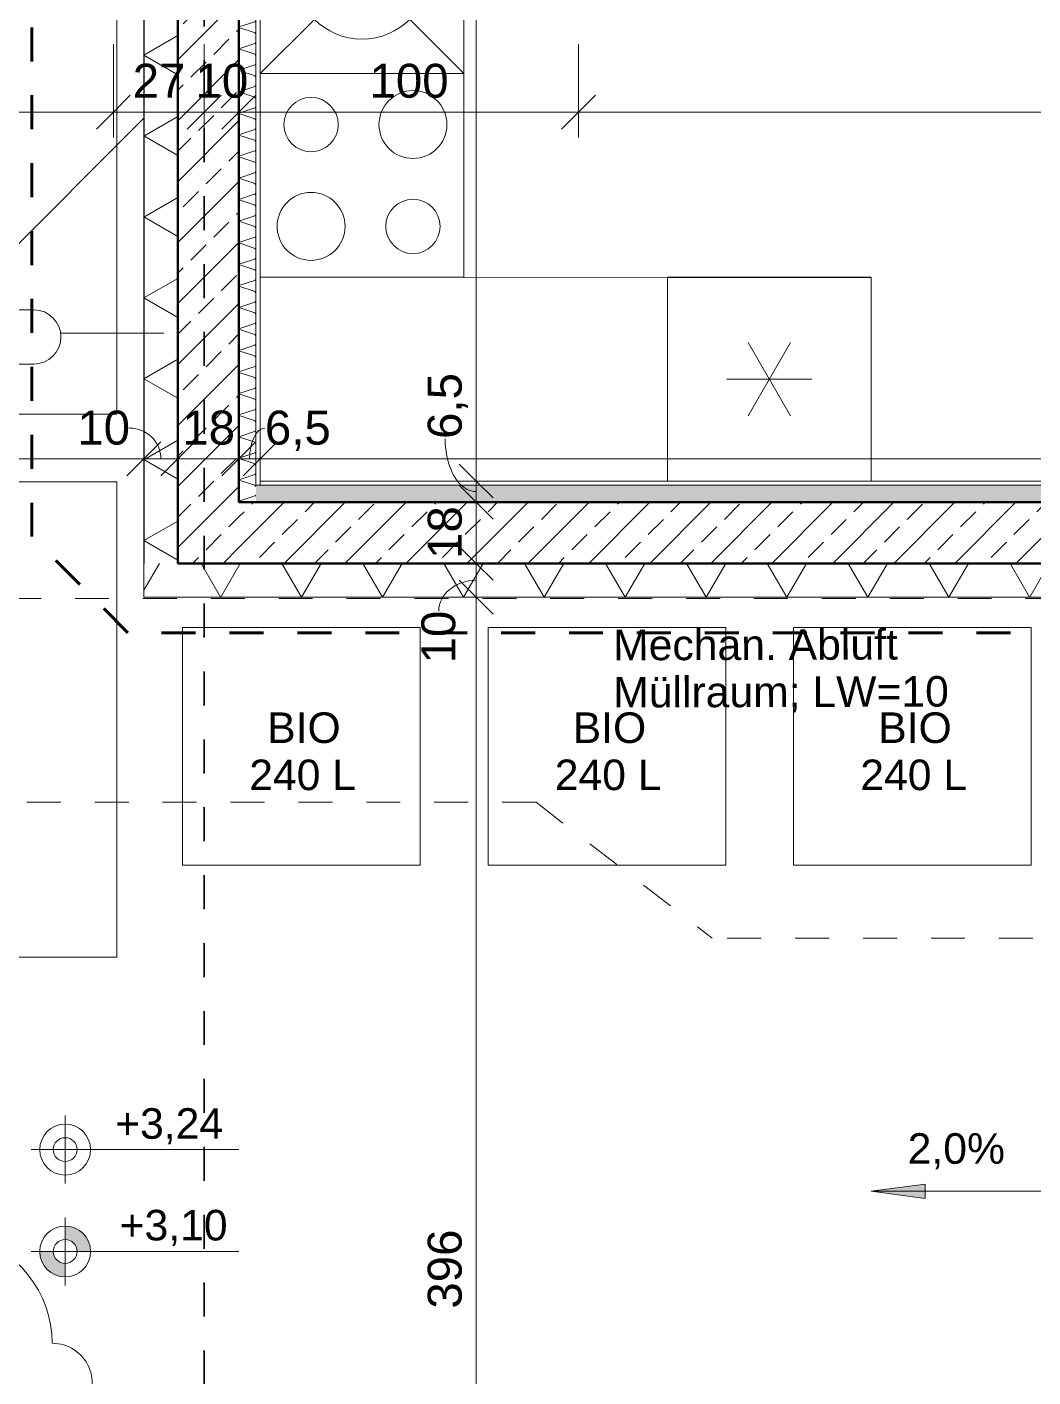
# Model space of a CAD drawing. Header units: metres. Extents: x -67.4 to -19.1, y 43.9 to 93.
# Drawn here: x -45.653 to -42.69, y 50.592 to 54.568 of the extents above; entities that cross this region are included whole.
import ezdxf

# ---------------------------------------------------------------- set-up
doc = ezdxf.new("R2010")
doc.units = ezdxf.units.M
for name, pattern in [('Strich Punkt', [0.015875, 0.00635, -0.004763, 0, -0.004763]), ('Strich Punkt Mittel', [0.015875, 0.00635, -0.004763, 0, -0.004763]), ('Verdeckt Oben', [0.00225, 0.0015, -0.00075])]:
    doc.linetypes.add(name, pattern=pattern)
for name, color, linetype, lineweight in [('A_2D', 7, 'Continuous', 13), ('A_Bemassung-50_', 4, 'Continuous', 9), ('A_Bemassung_', 4, 'Continuous', 9), ('A_Beschriftung_', 7, 'Continuous', 9), ('A_Dach', 7, 'Continuous', 13), ('A_Decken', 8, 'Continuous', 13), ('A_Kanal_RW', 150, 'Strich Punkt', 100), ('A_Moebel', 6, 'Continuous', 13), ('A_Raeume_', 7, 'Continuous', 5), ('A_Raster_', 1, 'Continuous', 9), ('A_Sanitaer', 3, 'Continuous', 13), ('A_Waende', 7, 'Continuous', 13), ('G-ANNO-DIMS_', 111, 'Continuous', 9), ('G-ANNO-REVC_', 71, 'Continuous', 9), ('P-SANR-FIXT-IDEN_', 2, 'Continuous', 9), ('Text', 130, 'Continuous', 9)]:
    doc.layers.add(name, color=color, linetype=linetype, lineweight=lineweight)
doc.styles.add('Arial_2', font='arial.ttf', dxfattribs={"height": 0.09})
doc.styles.add('Arial_5', font='arial.ttf', dxfattribs={"height": 0.1})
doc.dimstyles.new('WGA-Bemaßung', dxfattribs={"dimscale": 0.3048, "dimtxt": 0.102026, "dimasz": 0.328084, "dimexe": 0.246063, "dimexo": 0.0625, "dimgap": 0.04101, "dimtad": 1, "dimdec": 1, "dimlfac": 100, "dimrnd": 0.5, "dimdsep": 46, "dimtxsty": 'Arial_5', "dimblk1": 'OBLIQUE', "dimblk2": 'OBLIQUE', "dimsah": 1, "dimcen": 0.09, "dimdle": 0.246063, "dimazin": 2, "dimtfac": 1, "dimtdec": 4, "dimtix": 1, "dimtmove": 0, "dimatfit": 3, "dimfxl": 0.656168, "dimfxlon": 1, "dimtvp": 1, "dimtolj": 1, "dimtzin": 0, "dimarcsym": 2})
doc.dimstyles.new('WGA-Bemaßung_1', dxfattribs={"dimscale": 0.3048, "dimtxt": 0.102026, "dimasz": 0.328084, "dimexe": 0.246063, "dimexo": 0.0625, "dimgap": 0.04101, "dimtad": 1, "dimdec": 1, "dimlfac": 100, "dimrnd": 0.5, "dimdsep": 46, "dimtxsty": 'Arial_5', "dimblk1": 'OBLIQUE', "dimblk2": 'OBLIQUE', "dimsah": 1, "dimcen": 0.09, "dimdle": 0.246063, "dimazin": 2, "dimtfac": 1, "dimtdec": 4, "dimtix": 1, "dimtmove": 1, "dimatfit": 3, "dimfxl": 0.656168, "dimfxlon": 1, "dimtvp": 1, "dimtolj": 1, "dimtzin": 0, "dimarcsym": 2})
doc.dimstyles.new('WGA-Bemaßung_2', dxfattribs={"dimscale": 0.3048, "dimtxt": 0.102026, "dimasz": 0.328084, "dimexe": 0.246063, "dimexo": 0.0625, "dimgap": 0.04101, "dimtad": 1, "dimdec": 1, "dimlfac": 100, "dimrnd": 0.5, "dimdsep": 46, "dimtxsty": 'Arial_5', "dimblk1": 'OBLIQUE', "dimblk2": 'OBLIQUE', "dimsah": 1, "dimcen": 0.09, "dimdle": 0.246063, "dimazin": 2, "dimtfac": 1, "dimtdec": 4, "dimtix": 1, "dimtmove": 2, "dimatfit": 3, "dimfxl": 0.656168, "dimfxlon": 1, "dimtvp": 1, "dimtolj": 1, "dimtzin": 0, "dimarcsym": 2})
doc.dimstyles.new('WGA-Bemaßung_4', dxfattribs={"dimscale": 0.3048, "dimtxt": 0.102026, "dimasz": 0.328084, "dimexe": 0.246063, "dimexo": 0.0625, "dimgap": 0.04101, "dimtad": 1, "dimdec": 1, "dimlfac": 100, "dimrnd": 0.5, "dimdsep": 46, "dimtxsty": 'Arial_5', "dimblk1": 'OBLIQUE', "dimblk2": 'OBLIQUE', "dimsah": 1, "dimcen": 0.09, "dimdle": 0.246063, "dimazin": 2, "dimtfac": 1, "dimtdec": 4, "dimtix": 1, "dimtmove": 0, "dimatfit": 3, "dimfxl": 0.656168, "dimfxlon": 1, "dimtvp": 1, "dimtolj": 1, "dimtzin": 0, "dimarcsym": 2})
pattern_1 = [(45, (0, 0), (-0.08980256, 0.08980256), []), (45, (0.0898, 0), (-0.08980256, 0.08980256), [0.0635, -0.03175])]

# ---------------------------------------------------------------- blocks, each defined once
blk = doc.blocks.new('Sani_Kueche_Zeile - Tiefe_600-7783336-263_PP_00EG_BT2')
at = {"layer": 'A_Sanitaer'}
for p, q in [((-1.2005, 0.5746), (-0.6005, 0.5746)), ((-1.2005, -0.0254), (-1.2005, 0.5746)), ((-0.6005, 0.5746), (-0.1831, 0.5746)), ((-0.1831, 0.5746), (0.6169, 0.5746)), ((0.6169, 0.5746), (0.6169, -0.0254)), ((-0.6005, -0.0254), (-1.2005, -0.0254)), ((-0.1831, -0.0254), (-0.6005, -0.0254)), ((0.4472, -0.0254), (-0.1831, -0.0254)), ((0.6169, -0.0254), (0.5537, -0.0254))]:
    blk.add_line(p, q, dxfattribs=at)
blk = doc.blocks.new('Sani_Kueche_Zeile - Tiefe_600-7783297-263_PP_00EG_BT2')
at = {"layer": 'A_Sanitaer'}
for p, q in [((-1.2005, 0.5746), (-0.6005, 0.5746)), ((-1.2005, 0.5664), (-1.2005, 0.5746)), ((-0.6005, 0.5746), (-0.0005, 0.5746)), ((-0.0005, 0.5746), (0.5995, 0.5746)), ((0.5995, 0.5746), (0.5995, -0.0254)), ((-0.0005, -0.0254), (-0.2869, -0.0254)), ((0.5995, -0.0254), (-0.0005, -0.0254))]:
    blk.add_line(p, q, dxfattribs=at)
blk = doc.blocks.new('MSys_Kueche_Kuehlschrank - 600-5681642-263_PP_00EG_BT2')
at = {"layer": 'A_Moebel'}
for p, q in [((-1.2005, 0.5746), (-0.6005, 0.5746)), ((-1.2005, -0.0254), (-1.2005, 0.5746)), ((-1.2005, 0.5746), (-0.6005, 0.5746)), ((-1.2005, -0.0254), (-1.2005, 0.5746)), ((-0.6005, 0.5746), (-0.6005, -0.0254)), ((-0.6005, 0.5746), (-0.6005, -0.0254)), ((-0.838, 0.1663), (-0.963, 0.3829)), ((-0.963, 0.1663), (-0.838, 0.3829)), ((-1.0255, 0.2746), (-0.7755, 0.2746))]:
    blk.add_line(p, q, dxfattribs=at)
blk = doc.blocks.new('MSys_Kueche_Herd - 600-5682297-263_PP_00EG_BT2')
at = {"layer": 'A_Moebel'}
for p, q in [((-1.2005, -0.0254), (-1.2005, 0.5746)), ((-1.2005, -0.0254), (-1.2005, 0.5746)), ((-0.6005, 0.5746), (-0.6005, -0.0254)), ((-0.6005, 0.5746), (-0.6005, -0.0254)), ((-0.6005, -0.0254), (-1.2005, -0.0254)), ((-0.6005, -0.0254), (-1.2005, -0.0254))]:
    blk.add_line(p, q, dxfattribs=at)
for centre, radius in [((-1.0505, 0.4246), 0.1), ((-0.7505, 0.4246), 0.08), ((-1.0505, 0.1246), 0.08), ((-0.7505, 0.1246), 0.1)]:
    blk.add_circle(centre, radius, dxfattribs=at)
blk = doc.blocks.new('Sani_Müllbehälter - 0240-6753138-263_PP_00EG_BT2')
at = {"layer": 'A_Sanitaer'}
for p, q in [((0.7, 0.7), (0, 0.7)), ((0, 0.7), (0, 0)), ((0, 0), (0, 0.7)), ((0, 0.7), (0.7, 0.7)), ((0.7, 0), (0.7, 0.7)), ((0.7, 0.7), (0.7, 0)), ((0, 0), (0.7, 0)), ((0.7, 0), (0, 0))]:
    blk.add_line(p, q, dxfattribs=at)
blk = doc.blocks.new('Sani_Müllbehälter - 1100-6752690-263_PP_00EG_BT2')
at = {"layer": 'A_Sanitaer'}
for p, q in [((1.4, 0), (0, 0)), ((0, 0), (0, -1.4)), ((0, -1.4), (0, 0)), ((0, 0), (1.4, 0)), ((1.4, -1.4), (1.4, 0)), ((1.4, 0), (1.4, -1.4)), ((0, -1.4), (1.4, -1.4)), ((1.4, -1.4), (0, -1.4))]:
    blk.add_line(p, q, dxfattribs=at)
blk = doc.blocks.new('Sani_Müllbehälter - 1100-V26-263_PP_00EG_BT2')
at = {"layer": 'A_Sanitaer'}
for p, q in [((1.4, 0), (0, 0)), ((0, 0), (0, -1.4)), ((0, -1.4), (0, 0)), ((0, 0), (1.4, 0)), ((1.4, -1.4), (1.4, 0)), ((1.4, 0), (1.4, -1.4)), ((0, -1.4), (1.4, -1.4)), ((1.4, -1.4), (0, -1.4))]:
    blk.add_line(p, q, dxfattribs=at)
blk = doc.blocks.new('Sani_Müllbehälter - 0240-V27-263_PP_00EG_BT2')
at = {"layer": 'A_Sanitaer'}
for p, q in [((0.7, 0.7), (0, 0.7)), ((0, 0.7), (0, 0)), ((0, 0), (0, 0.7)), ((0, 0.7), (0.7, 0.7)), ((0.7, 0), (0.7, 0.7)), ((0.7, 0.7), (0.7, 0)), ((0, 0), (0.7, 0)), ((0.7, 0), (0, 0))]:
    blk.add_line(p, q, dxfattribs=at)
blk = doc.blocks.new('Sani_Müllbehälter - 0240-V28-263_PP_00EG_BT2')
at = {"layer": 'A_Sanitaer'}
for p, q in [((0.7, 0.7), (0, 0.7)), ((0, 0.7), (0, 0)), ((0, 0), (0, 0.7)), ((0, 0.7), (0.7, 0.7)), ((0.7, 0), (0.7, 0.7)), ((0.7, 0.7), (0.7, 0)), ((0, 0), (0.7, 0)), ((0.7, 0), (0, 0))]:
    blk.add_line(p, q, dxfattribs=at)
blk = doc.blocks.new('MSys_Kueche_Geschirrspueler - 600-5681845-263_PP_00EG_BT2')
at = {"layer": 'A_Moebel'}
for p, q in [((-1.0409, -0.1342), (-1.2005, 0.0254)), ((-0.6005, 0.0254), (-1.2005, 0.0254)), ((-1.2005, 0.0254), (-1.2005, -0.5746)), ((-0.6005, 0.0254), (-0.7601, -0.1342)), ((-0.6005, -0.5746), (-0.6005, 0.0254)), ((-1.0409, -0.415), (-1.2005, -0.5746)), ((-0.6005, -0.5746), (-0.7601, -0.415))]:
    blk.add_line(p, q, dxfattribs=at)
blk.add_circle((-0.9005, -0.2746), 0.1985, dxfattribs=at)
blk = doc.blocks.new('DIMBLOCK166-263_PP_00EG_BT2')
at = {"layer": 'A_Bemassung-50_', "lineweight": 35, "transparency": 16777216}
for p, q in [((-44.3304, 52.8887), (-44.3804, 52.9387)), ((-44.3304, 52.8887), (-44.2804, 52.8387)), ((-44.3305, 48.9289), (-44.3805, 48.9789)), ((-44.3305, 48.9289), (-44.2805, 48.8789))]:
    blk.add_line(p, q, dxfattribs=at)
at = {"layer": 'A_Bemassung-50_', "transparency": 16777216}
for p, q in [((-44.3304, 52.8887), (-44.5304, 52.8887)), ((-44.3305, 48.8539), (-44.3304, 52.8887)), ((-44.3304, 52.8887), (-44.2554, 52.8887)), ((-44.3305, 48.9289), (-44.4055, 48.9289)), ((-44.3305, 48.9289), (-44.1305, 48.9289))]:
    blk.add_line(p, q, dxfattribs=at)
at = {"layer": 'A_Bemassung-50_', "color": 0, "transparency": 16777216, "insert": (-44.4728, 50.7934), "char_height": 0.1, "width": 0.276883, "attachment_point": 1, "rotation": 90, "line_spacing_factor": 0.941778, "style": 'Arial_5'}
blk.add_mtext('396', dxfattribs=at)
blk = doc.blocks.new('_Oblique')
at = {"color": 0, "linetype": 'ByBlock', "lineweight": -2}
blk.add_line((-0.5, -0.5), (0.5, 0.5), dxfattribs=at)
blk = doc.blocks.new('DIMBLOCK167-263_PP_00EG_BT2')
at = {"layer": 'A_Bemassung-50_', "lineweight": 35, "transparency": 16777216}
for p, q in [((-44.3304, 52.9887), (-44.3804, 53.0387)), ((-44.3304, 52.9887), (-44.2804, 52.9387)), ((-44.3304, 52.8887), (-44.3804, 52.9387)), ((-44.3304, 52.8887), (-44.2804, 52.8387))]:
    blk.add_line(p, q, dxfattribs=at)
at = {"layer": 'A_Bemassung-50_', "transparency": 16777216}
for p, q in [((-44.3304, 52.9887), (-44.5304, 52.9887)), ((-44.3304, 52.8887), (-44.3304, 52.9887)), ((-44.3304, 52.9887), (-44.2554, 52.9887)), ((-44.3304, 52.8887), (-44.5304, 52.8887)), ((-44.3304, 52.8887), (-44.2554, 52.8887))]:
    blk.add_line(p, q, dxfattribs=at)
blk.add_ellipse((-44.3304, 52.8479), major_axis=(-0.1098, 0), ratio=0.827155, start_param=4.712389, end_param=6.283185, dxfattribs=at)
at = {"layer": 'A_Bemassung-50_', "color": 0, "transparency": 16777216, "insert": (-44.4915, 52.694), "char_height": 0.1, "width": 0.184588, "attachment_point": 1, "rotation": 90, "line_spacing_factor": 0.941778, "style": 'Arial_5'}
blk.add_mtext('10', dxfattribs=at)
blk = doc.blocks.new('DIMBLOCK168-263_PP_00EG_BT2')
at = {"layer": 'A_Bemassung-50_', "lineweight": 35, "transparency": 16777216}
for p, q in [((-44.3304, 53.1687), (-44.3804, 53.2187)), ((-44.3304, 53.1687), (-44.2804, 53.1187)), ((-44.3304, 52.9887), (-44.3804, 53.0387)), ((-44.3304, 52.9887), (-44.2804, 52.9387))]:
    blk.add_line(p, q, dxfattribs=at)
at = {"layer": 'A_Bemassung-50_', "transparency": 16777216}
for p, q in [((-44.3304, 53.1687), (-44.5304, 53.1687)), ((-44.3304, 52.9887), (-44.3304, 53.1687)), ((-44.3304, 53.1687), (-44.2554, 53.1687)), ((-44.3304, 52.9887), (-44.5304, 52.9887)), ((-44.3304, 52.9887), (-44.2554, 52.9887))]:
    blk.add_line(p, q, dxfattribs=at)
at = {"layer": 'A_Bemassung-50_', "color": 0, "transparency": 16777216, "insert": (-44.4727, 53.0017), "char_height": 0.1, "width": 0.184588, "attachment_point": 1, "rotation": 90, "line_spacing_factor": 0.941778, "style": 'Arial_5'}
blk.add_mtext('18', dxfattribs=at)
blk = doc.blocks.new('DIMBLOCK169-263_PP_00EG_BT2')
at = {"layer": 'A_Bemassung-50_', "lineweight": 35, "transparency": 16777216}
for p, q in [((-44.3304, 53.2312), (-44.3804, 53.2812)), ((-44.3304, 53.1687), (-44.3804, 53.2187)), ((-44.3304, 53.2312), (-44.2804, 53.1812)), ((-44.3304, 53.1687), (-44.2804, 53.1187))]:
    blk.add_line(p, q, dxfattribs=at)
at = {"layer": 'A_Bemassung-50_', "transparency": 16777216}
for p, q in [((-44.3304, 53.2312), (-44.5304, 53.2312)), ((-44.3304, 53.1687), (-44.3304, 53.2312)), ((-44.3304, 53.2312), (-44.2554, 53.2312)), ((-44.3304, 53.1687), (-44.5304, 53.1687)), ((-44.3304, 53.1687), (-44.2554, 53.1687))]:
    blk.add_line(p, q, dxfattribs=at)
blk.add_ellipse((-44.3304, 53.3551), major_axis=(0, 0.1552), ratio=0.58638, start_param=1.570796, end_param=3.141593, dxfattribs=at)
at = {"layer": 'A_Bemassung-50_', "color": 0, "transparency": 16777216, "insert": (-44.4727, 53.3551), "char_height": 0.1, "width": 0.231677, "attachment_point": 1, "rotation": 90, "line_spacing_factor": 0.941778, "style": 'Arial_5'}
blk.add_mtext('6,5', dxfattribs=at)
blk = doc.blocks.new('DIMBLOCK170-263_PP_00EG_BT2')
at = {"layer": 'A_Bemassung-50_', "lineweight": 35, "transparency": 16777216}
for p, q in [((-44.3303, 55.6487), (-44.3803, 55.6987)), ((-44.3303, 55.6487), (-44.2803, 55.5987)), ((-44.3304, 53.2312), (-44.3804, 53.2812)), ((-44.3304, 53.2312), (-44.2804, 53.1812))]:
    blk.add_line(p, q, dxfattribs=at)
at = {"layer": 'A_Bemassung-50_', "transparency": 16777216}
for p, q in [((-44.3303, 55.6487), (-44.5303, 55.6487)), ((-44.3304, 53.2312), (-44.3303, 55.6487)), ((-44.3303, 55.6487), (-44.2553, 55.6487)), ((-44.3304, 53.2312), (-44.5304, 53.2312)), ((-44.3304, 53.2312), (-44.2554, 53.2312))]:
    blk.add_line(p, q, dxfattribs=at)
at = {"layer": 'A_Bemassung-50_', "color": 0, "transparency": 16777216, "insert": (-44.4915, 54.6088), "char_height": 0.1, "width": 0.276883, "attachment_point": 1, "rotation": 90, "line_spacing_factor": 0.941778, "style": 'Arial_5'}
blk.add_mtext('242', dxfattribs=at)
blk = doc.blocks.new('DIMBLOCK256-263_PP_00EG_BT2')
at = {"layer": 'A_Bemassung-50_', "transparency": 16777216}
for p, q in [((-53.9888, 53.2964), (-53.9888, 53.4964)), ((-45.3088, 53.2961), (-45.3088, 53.4961)), ((-54.0638, 53.2964), (-45.3088, 53.2961)), ((-53.9888, 53.2964), (-53.9888, 53.2214)), ((-45.3088, 53.2961), (-45.3088, 53.2211))]:
    blk.add_line(p, q, dxfattribs=at)
at = {"layer": 'A_Bemassung-50_', "lineweight": 35, "transparency": 16777216}
for p, q in [((-53.9888, 53.2964), (-53.9388, 53.3464)), ((-45.3088, 53.2961), (-45.2588, 53.3461)), ((-53.9888, 53.2964), (-54.0388, 53.2464)), ((-45.3088, 53.2961), (-45.3588, 53.2461))]:
    blk.add_line(p, q, dxfattribs=at)
at = {"layer": 'A_Bemassung-50_', "color": 0, "transparency": 16777216, "insert": (-49.7642, 53.4386), "char_height": 0.1, "width": 0.276883, "attachment_point": 1, "rotation": 359.9983, "line_spacing_factor": 0.941778, "style": 'Arial_5'}
blk.add_mtext('868', dxfattribs=at)
blk = doc.blocks.new('DIMBLOCK257-263_PP_00EG_BT2')
at = {"layer": 'A_Bemassung-50_', "transparency": 16777216}
for p, q in [((-45.3088, 53.2961), (-45.3088, 53.4961)), ((-45.2088, 53.2961), (-45.2088, 53.4961)), ((-45.3088, 53.2961), (-45.2088, 53.2961)), ((-45.3088, 53.2961), (-45.3088, 53.2211)), ((-45.2088, 53.2961), (-45.2088, 53.2211))]:
    blk.add_line(p, q, dxfattribs=at)
at = {"layer": 'A_Bemassung-50_', "lineweight": 35, "transparency": 16777216}
for p, q in [((-45.3088, 53.2961), (-45.2588, 53.3461)), ((-45.2088, 53.2961), (-45.1588, 53.3461)), ((-45.3088, 53.2961), (-45.3588, 53.2461)), ((-45.2088, 53.2961), (-45.2588, 53.2461))]:
    blk.add_line(p, q, dxfattribs=at)
at = {"layer": 'A_Bemassung-50_', "transparency": 16777216}
blk.add_ellipse((-45.3512, 53.2961), major_axis=(-0.0924, 0), ratio=0.984951, start_param=3.141593, end_param=4.712389, dxfattribs=at)
at = {"layer": 'A_Bemassung-50_', "color": 0, "transparency": 16777216, "insert": (-45.505, 53.4385), "char_height": 0.1, "width": 0.184588, "attachment_point": 1, "rotation": 359.9983, "line_spacing_factor": 0.941778, "style": 'Arial_5'}
blk.add_mtext('10', dxfattribs=at)
blk = doc.blocks.new('DIMBLOCK258-263_PP_00EG_BT2')
at = {"layer": 'A_Bemassung-50_', "transparency": 16777216}
for p, q in [((-45.2088, 53.2961), (-45.2088, 53.4961)), ((-45.0288, 53.2961), (-45.0288, 53.4961)), ((-45.2088, 53.2961), (-45.0288, 53.2961)), ((-45.2088, 53.2961), (-45.2088, 53.2211)), ((-45.0288, 53.2961), (-45.0288, 53.2211))]:
    blk.add_line(p, q, dxfattribs=at)
at = {"layer": 'A_Bemassung-50_', "lineweight": 35, "transparency": 16777216}
for p, q in [((-45.2088, 53.2961), (-45.1588, 53.3461)), ((-45.0288, 53.2961), (-44.9788, 53.3461)), ((-45.2088, 53.2961), (-45.2588, 53.2461)), ((-45.0288, 53.2961), (-45.0788, 53.2461))]:
    blk.add_line(p, q, dxfattribs=at)
at = {"layer": 'A_Bemassung-50_', "color": 0, "transparency": 16777216, "insert": (-45.1957, 53.4385), "char_height": 0.1, "width": 0.184588, "attachment_point": 1, "rotation": 359.9983, "line_spacing_factor": 0.941778, "style": 'Arial_5'}
blk.add_mtext('18', dxfattribs=at)
blk = doc.blocks.new('DIMBLOCK259-263_PP_00EG_BT2')
at = {"layer": 'A_Bemassung-50_', "transparency": 16777216}
for p, q in [((-45.0288, 53.2961), (-45.0288, 53.4961)), ((-44.9663, 53.2961), (-44.9663, 53.4961)), ((-45.0288, 53.2961), (-44.9663, 53.2961)), ((-45.0288, 53.2961), (-45.0288, 53.2211)), ((-44.9663, 53.2961), (-44.9663, 53.2211))]:
    blk.add_line(p, q, dxfattribs=at)
at = {"layer": 'A_Bemassung-50_', "lineweight": 35, "transparency": 16777216}
for p, q in [((-45.0288, 53.2961), (-44.9788, 53.3461)), ((-44.9663, 53.2961), (-44.9163, 53.3461)), ((-45.0288, 53.2961), (-45.0788, 53.2461)), ((-44.9663, 53.2961), (-45.0163, 53.2461))]:
    blk.add_line(p, q, dxfattribs=at)
at = {"layer": 'A_Bemassung-50_', "transparency": 16777216}
blk.add_ellipse((-44.9524, 53.2961), major_axis=(0, 0.091), ratio=0.496426, start_param=0, end_param=1.570796, dxfattribs=at)
at = {"layer": 'A_Bemassung-50_', "color": 0, "transparency": 16777216, "insert": (-44.9524, 53.4384), "char_height": 0.1, "width": 0.231677, "attachment_point": 1, "rotation": 359.9983, "line_spacing_factor": 0.941778, "style": 'Arial_5'}
blk.add_mtext('6,5', dxfattribs=at)
blk = doc.blocks.new('DIMBLOCK260-263_PP_00EG_BT2')
at = {"layer": 'A_Bemassung-50_', "transparency": 16777216}
for p, q in [((-44.9663, 53.2961), (-44.9663, 53.4961)), ((-37.7088, 53.2959), (-37.7088, 53.4959)), ((-44.9663, 53.2961), (-37.6338, 53.2959)), ((-44.9663, 53.2961), (-44.9663, 53.2211)), ((-37.7088, 53.2959), (-37.7088, 53.2209))]:
    blk.add_line(p, q, dxfattribs=at)
at = {"layer": 'A_Bemassung-50_', "lineweight": 35, "transparency": 16777216}
for p, q in [((-44.9663, 53.2961), (-44.9163, 53.3461)), ((-37.7088, 53.2959), (-37.6588, 53.3459)), ((-44.9663, 53.2961), (-45.0163, 53.2461)), ((-37.7088, 53.2959), (-37.7588, 53.2459))]:
    blk.add_line(p, q, dxfattribs=at)
at = {"layer": 'A_Bemassung-50_', "color": 0, "transparency": 16777216, "insert": (-41.4529, 53.4383), "char_height": 0.1, "width": 0.276883, "attachment_point": 1, "rotation": 359.9983, "line_spacing_factor": 0.941778, "style": 'Arial_5'}
blk.add_mtext('726', dxfattribs=at)
blk = doc.blocks.new('BS_Wand_Lollipop - links_unten-2026911-263_PP_00EG_BT2')
at = {"layer": 'A_Beschriftung_'}
for p, q in [((-0.00467, 0.001367), (-0.01347, 0.001367)), ((-0.003087, 0), (0.003, 0)), ((-0.00467, -0.001833), (-0.01347, -0.001833))]:
    blk.add_line(p, q, dxfattribs=at)
for centre, start, end in [((-0.01347, -0.000233), 90, 270), ((-0.00467, -0.000233), 270, 90)]:
    blk.add_arc(centre, 0.0016, start, end, dxfattribs=at)
blk = doc.blocks.new('DIMBLOCK493-263_PP_00EG_BT2')
at = {"layer": 'A_Bemassung-50_', "transparency": 16777216}
for p, q in [((-46.3988, 54.3178), (-46.3988, 54.5178)), ((-45.3988, 54.3178), (-45.3988, 54.5178)), ((-46.3988, 54.3178), (-45.3988, 54.3178)), ((-46.3988, 54.3178), (-46.3988, 54.2428)), ((-45.3988, 54.3178), (-45.3988, 54.2428))]:
    blk.add_line(p, q, dxfattribs=at)
at = {"layer": 'A_Bemassung-50_', "lineweight": 35, "transparency": 16777216}
for p, q in [((-46.3988, 54.3178), (-46.3488, 54.3678)), ((-45.3988, 54.3178), (-45.3488, 54.3678)), ((-46.3988, 54.3178), (-46.4488, 54.2678)), ((-45.3988, 54.3178), (-45.4488, 54.2678))]:
    blk.add_line(p, q, dxfattribs=at)
at = {"layer": 'A_Bemassung-50_', "color": 0, "transparency": 16777216, "insert": (-46.0142, 54.4601), "char_height": 0.1, "width": 0.276883, "attachment_point": 1, "rotation": 359.9983, "line_spacing_factor": 0.941778, "style": 'Arial_5'}
blk.add_mtext('100', dxfattribs=at)
blk = doc.blocks.new('DIMBLOCK494-263_PP_00EG_BT2')
at = {"layer": 'A_Bemassung-50_', "transparency": 16777216}
for p, q in [((-45.3988, 54.3178), (-45.3988, 54.5178)), ((-45.1311, 54.3178), (-45.131, 54.5178)), ((-45.3988, 54.3178), (-45.1311, 54.3178)), ((-45.3988, 54.3178), (-45.3988, 54.2428)), ((-45.1311, 54.3178), (-45.1311, 54.2428))]:
    blk.add_line(p, q, dxfattribs=at)
at = {"layer": 'A_Bemassung-50_', "lineweight": 35, "transparency": 16777216}
for p, q in [((-45.3988, 54.3178), (-45.3488, 54.3678)), ((-45.1311, 54.3178), (-45.0811, 54.3678)), ((-45.3988, 54.3178), (-45.4488, 54.2678)), ((-45.1311, 54.3178), (-45.1811, 54.2678))]:
    blk.add_line(p, q, dxfattribs=at)
at = {"layer": 'A_Bemassung-50_', "color": 0, "transparency": 16777216, "insert": (-45.3418, 54.4601), "char_height": 0.1, "width": 0.184588, "attachment_point": 1, "rotation": 359.9983, "line_spacing_factor": 0.941778, "style": 'Arial_5'}
blk.add_mtext('27', dxfattribs=at)
blk = doc.blocks.new('DIMBLOCK495-263_PP_00EG_BT2')
at = {"layer": 'A_Bemassung-50_', "transparency": 16777216}
for p, q in [((-45.1311, 54.3178), (-45.131, 54.5178)), ((-45.0288, 54.3178), (-45.0288, 54.5178)), ((-45.1311, 54.3178), (-45.0288, 54.3178)), ((-45.1311, 54.3178), (-45.1311, 54.2428)), ((-45.0288, 54.3178), (-45.0288, 54.2428))]:
    blk.add_line(p, q, dxfattribs=at)
at = {"layer": 'A_Bemassung-50_', "lineweight": 35, "transparency": 16777216}
for p, q in [((-45.1311, 54.3178), (-45.0811, 54.3678)), ((-45.0288, 54.3178), (-44.9788, 54.3678)), ((-45.1311, 54.3178), (-45.1811, 54.2678)), ((-45.0288, 54.3178), (-45.0788, 54.2678))]:
    blk.add_line(p, q, dxfattribs=at)
at = {"layer": 'A_Bemassung-50_', "color": 0, "transparency": 16777216, "insert": (-45.1568, 54.4601), "char_height": 0.1, "width": 0.184588, "attachment_point": 1, "rotation": 359.9983, "line_spacing_factor": 0.941778, "style": 'Arial_5'}
blk.add_mtext('10', dxfattribs=at)
blk = doc.blocks.new('DIMBLOCK496-263_PP_00EG_BT2')
at = {"layer": 'A_Bemassung-50_', "transparency": 16777216}
for p, q in [((-45.0288, 54.3178), (-45.0288, 54.5178)), ((-44.0288, 54.3178), (-44.0288, 54.5178)), ((-45.0288, 54.3178), (-44.0288, 54.3178)), ((-45.0288, 54.3178), (-45.0288, 54.2428)), ((-44.0288, 54.3178), (-44.0288, 54.2428))]:
    blk.add_line(p, q, dxfattribs=at)
at = {"layer": 'A_Bemassung-50_', "lineweight": 35, "transparency": 16777216}
for p, q in [((-45.0288, 54.3178), (-44.9788, 54.3678)), ((-44.0288, 54.3178), (-43.9788, 54.3678)), ((-45.0288, 54.3178), (-45.0788, 54.2678)), ((-44.0288, 54.3178), (-44.0788, 54.2678))]:
    blk.add_line(p, q, dxfattribs=at)
at = {"layer": 'A_Bemassung-50_', "color": 0, "transparency": 16777216, "insert": (-44.6442, 54.4601), "char_height": 0.1, "width": 0.276883, "attachment_point": 1, "rotation": 359.9983, "line_spacing_factor": 0.941778, "style": 'Arial_5'}
blk.add_mtext('100', dxfattribs=at)
blk = doc.blocks.new('DIMBLOCK497-263_PP_00EG_BT2')
at = {"layer": 'A_Bemassung-50_', "transparency": 16777216}
for p, q in [((-44.0288, 54.3178), (-44.0288, 54.5178)), ((-37.7088, 54.3176), (-37.7088, 54.5176)), ((-44.0288, 54.3178), (-37.6338, 54.3176)), ((-44.0288, 54.3178), (-44.0288, 54.2428)), ((-37.7088, 54.3176), (-37.7088, 54.2426))]:
    blk.add_line(p, q, dxfattribs=at)
at = {"layer": 'A_Bemassung-50_', "lineweight": 35, "transparency": 16777216}
for p, q in [((-44.0288, 54.3178), (-43.9788, 54.3678)), ((-37.7088, 54.3176), (-37.6588, 54.3676)), ((-44.0288, 54.3178), (-44.0788, 54.2678)), ((-37.7088, 54.3176), (-37.7588, 54.2676))]:
    blk.add_line(p, q, dxfattribs=at)
at = {"layer": 'A_Bemassung-50_', "color": 0, "transparency": 16777216, "insert": (-40.9842, 54.46), "char_height": 0.1, "width": 0.276883, "attachment_point": 1, "rotation": 359.9983, "line_spacing_factor": 0.941778, "style": 'Arial_5'}
blk.add_mtext('632', dxfattribs=at)
blk = doc.blocks.new('BS_Kote_Grundriss_FDUK_manuell_AT - 018-7701323-263_PP_00EG_BT2')
at = {"layer": 'A_Beschriftung_'}
h = blk.add_hatch(color=256, dxfattribs=at)
edge = h.paths.add_edge_path()
edge.add_line((0, 0.0007), (0, 0.0015))
edge.add_arc((0, 0), 0.0015, 0, 90, ccw=False)
edge.add_line((0.0015, 0), (0.0007, 0))
edge.add_arc((0, 0), 0.0007, 0, 90)
h = blk.add_hatch(color=256, dxfattribs=at)
edge = h.paths.add_edge_path()
edge.add_line((0, -0.0007), (0, -0.0015))
edge.add_arc((0, 0), 0.0015, 180, 270, ccw=False)
edge.add_line((-0.0015, 0), (-0.0007, 0))
edge.add_arc((0, 0), 0.0007, 180, 270)
for p, q in [((0, 0), (0, 0.002)), ((-0.002, 0), (0.010242, 0)), ((0, 0), (0, -0.002))]:
    blk.add_line(p, q, dxfattribs=at)
for radius in [0.0015, 0.0007]:
    blk.add_circle((0, 0), radius, dxfattribs=at)
for start, end in [(0, 90), (180, 270)]:
    blk.add_arc((0, 0), 0.0007, start, end, dxfattribs=at)
blk = doc.blocks.new('BS_Kote_Grundriss_RDUK_manuell_AT - 018-7700965-263_PP_00EG_BT2')
at = {"layer": 'A_Beschriftung_'}
for p, q in [((0, 0), (0, 0.002)), ((-0.002, 0), (0.010242, 0)), ((0, 0), (0, -0.002))]:
    blk.add_line(p, q, dxfattribs=at)
for radius in [0.0015, 0.0007]:
    blk.add_circle((0, 0), radius, dxfattribs=at)
blk = doc.blocks.new('Family - ___-11915913-263_PP_00EG_BT2')
at = {"layer": 'G-ANNO-REVC_'}
for centre, radius, start, end in [((-24.9258, 65.3199), 0.1836, 25.5497, 157.36), ((-24.5445, 65.1609), 0.3213, 337.36, 132.1512), ((-25.1748, 65.1998), 0.2067, 67.36, 222.1512), ((-24.0785, 64.9665), 0.1836, 25.5497, 157.36), ((-23.6972, 64.8075), 0.3213, 337.36, 132.1512), ((-25.2771, 64.9545), 0.1181, 115.5497, 247.36), ((-25.026, 64.7218), 0.3213, 157.36, 312.1512), ((-23.2312, 64.6131), 0.1836, 25.5497, 157.36), ((-22.85, 64.4541), 0.3213, 337.36, 132.1512), ((-24.6448, 64.5628), 0.1836, 205.5497, 337.36), ((-24.1788, 64.3684), 0.3213, 157.36, 312.1512), ((-22.5989, 64.2214), 0.1181, 295.5497, 67.36), ((-23.7975, 64.2094), 0.1836, 205.5497, 337.36), ((-23.3315, 64.015), 0.3213, 157.36, 312.1512), ((-22.7012, 63.9761), 0.2067, 247.36, 42.1512), ((-22.9502, 63.856), 0.1836, 205.5497, 337.36)]:
    blk.add_arc(centre, radius, start, end, dxfattribs=at)

msp = doc.modelspace()

# ---------------------------------------------------------------- hatches: boundary and pattern name
at = {"layer": 'A_Waende', "lineweight": 5}
h = msp.add_hatch(dxfattribs=at)
h.set_pattern_fill('FP_3', color=250, style=0, pattern_type=2)
h.set_pattern_definition(pattern_1)
h.paths.add_polyline_path([(-45.0288, 52.9887), (-45.0288, 55.6487), (-45.2088, 55.6487), (-45.2088, 52.9887)])
h = msp.add_hatch(dxfattribs=at)
h.set_pattern_fill('FP_54', color=250, angle=247.64, style=0, pattern_type=2)
h.set_pattern_definition([(134.998, (-44.96669, 54.40831), (-0.2539954, 0.127012), [0.02245, -0.15715]), (134.998, (-45.07783, 54.45619), (-0.2539954, 0.1270123), [0.02245, -0.15715]), (134.998, (-44.96644, 54.472), (-0.2539954, 0.1270123), [0.02245, -0.15715]), (134.998, (-45.07758, 54.51988), (-0.2539954, 0.1270123), [0.02245, -0.15715]), (161.563, (-44.981764, 54.42424), (-0.5079932, 0.1270184), [0.0502, -0.35141]), (161.563, (-45.03007, 54.440865), (-0.5079932, 0.1270184), [0.0502, -0.35141]), (161.563, (-44.98244, 54.488313), (-0.5079932, 0.1270184), [0.0502, -0.35141]), (161.563, (-45.0302, 54.503635), (-0.5079932, 0.1270184), [0.0502, -0.35141]), (224.998, (-45.07777, 54.4248), (0.254004, 0.1269946), [0.02245, -0.15715]), (224.998, (-44.96644, 54.472), (0.254004, 0.1269946), [0.02245, -0.15715]), (224.998, (-45.07752, 54.4885), (0.254004, 0.1269946), [0.02245, -0.15715]), (224.998, (-44.96619, 54.53569), (0.254004, 0.1269946), [0.02245, -0.15715]), (198.433, (-45.03007, 54.440865), (0.5080021, 0.126983), [0.0502, -0.35141]), (198.433, (-44.982374, 54.456928), (0.5080021, 0.126983), [0.0502, -0.35141]), (198.433, (-45.0302, 54.503635), (0.5080021, 0.126983), [0.0502, -0.35141]), (198.433, (-44.982505, 54.519697), (0.5080021, 0.126983), [0.0502, -0.35141])])
h.paths.add_polyline_path([(-44.9788, 53.1687), (-44.9788, 55.6487), (-45.0288, 55.6486), (-45.0288, 53.1687), (-44.9788, 53.1687)])
h = msp.add_hatch(dxfattribs=at)
h.set_pattern_fill('FP_93', color=250, angle=-157.36, style=0, pattern_type=2)
h.set_pattern_definition([(269.998, (-45.30852, 54.00877), (0.20637, -7e-06), []), (329.998, (-45.30852, 54.00877), (0.103196, 0.178727), []), (29.998, (-45.30852, 54.00877), (-0.10318, 0.178725), [])])
h.paths.add_polyline_path([(-45.2088, 52.9887), (-45.2088, 55.0286), (-45.3088, 55.0286), (-45.3088, 52.9887), (-45.2621, 52.9887)])
h = msp.add_hatch(dxfattribs=at)
h.set_pattern_fill('FP_55', color=250, angle=-112.36, style=0, pattern_type=2)
h.set_pattern_definition([(224.998, (-41.33762, 53.231215), (-0.1270123, -0.2539954), [0.02245, -0.15715]), (224.998, (-41.385505, 53.12007), (-0.1270123, -0.2539954), [0.02245, -0.15715]), (224.998, (-41.40132, 53.231465), (-0.1270123, -0.2539954), [0.02245, -0.15715]), (224.998, (-41.44827, 53.11994), (-0.1270123, -0.2539954), [0.02245, -0.15715]), (251.563, (-41.353936, 53.21522), (-0.1270184, -0.50799322), [0.0502, -0.35141]), (251.563, (-41.369258, 53.167456), (-0.1270184, -0.50799322), [0.0502, -0.35141]), (251.563, (-41.416705, 53.215087), (-0.1270184, -0.50799322), [0.0502, -0.35141]), (251.563, (-41.432952, 53.167705), (-0.1270184, -0.50799322), [0.0502, -0.35141]), (314.998, (-41.353195, 53.11976), (-0.1269946, 0.2540043), [0.02245, -0.15715]), (314.998, (-41.40132, 53.231465), (-0.1269946, 0.2540043), [0.02245, -0.15715]), (314.998, (-41.41689, 53.12001), (-0.1269946, 0.2540043), [0.02245, -0.15715]), (314.998, (-41.46409, 53.23133), (-0.1269946, 0.2540043), [0.02245, -0.15715]), (288.433, (-41.369258, 53.167456), (-0.12698295, 0.5080021), [0.0502, -0.35141]), (288.433, (-41.38532, 53.215153), (-0.12698295, 0.5080021), [0.0502, -0.35141]), (288.433, (-41.432952, 53.167705), (-0.12698295, 0.5080021), [0.0502, -0.35141]), (288.433, (-41.449015, 53.215402), (-0.12698295, 0.5080021), [0.0502, -0.35141])])
h.paths.add_polyline_path([(-37.7088, 53.1685), (-37.7088, 53.2185), (-44.9788, 53.2187), (-44.9788, 53.1687), (-37.7088, 53.1685)])
h = msp.add_hatch(dxfattribs=at)
h.set_pattern_fill('FP_3', color=250, style=0, pattern_type=2)
h.set_pattern_definition(pattern_1)
h.paths.add_polyline_path([(-37.7088, 52.9885), (-37.7088, 52.9887), (-37.7088, 53.1685), (-45.0288, 53.1687), (-45.0288, 52.9887), (-38.1325, 52.9885)])
h = msp.add_hatch(dxfattribs=at)
h.set_pattern_fill('FP_92', color=250, angle=-157.36, style=0, pattern_type=2)
h.set_pattern_definition([(359.998, (-41.50836, 52.88826), (7e-06, 0.20637), []), (59.998, (-41.50836, 52.88826), (-0.178718, 0.103191), []), (119.998, (-41.50836, 52.88826), (-0.178725, -0.103179), [])])
h.paths.add_polyline_path([(-37.7088, 52.8885), (-37.7088, 52.9885), (-45.3088, 52.9887), (-45.3088, 52.8887), (-38.1325, 52.8885)])
at = {"layer": 'G-ANNO-DIMS_'}
msp.add_hatch(color=256, dxfattribs=at).paths.add_polyline_path([(-43.1662, 51.1392), (-43.0075, 51.1183), (-43.0075, 51.1601)])

# ---------------------------------------------------------------- linework, layer by layer
at = {"layer": 'A_2D', "linetype": 'Verdeckt Oben', "lineweight": 5}
for p, q in [((-40.6117, 52.8848), (-47.2263, 52.885)), ((-44.1536, 52.2849), (-47.2163, 52.285)), ((-44.1536, 52.2849), (-43.6349, 51.8848)), ((-42.2903, 51.8848), (-43.6349, 51.8848))]:
    msp.add_line(p, q, dxfattribs=at)
at = {"layer": 'A_Dach'}
msp.add_line((-48.0252, 51.5834), (-45.3088, 54.2996), dxfattribs=at)
at = {"layer": 'A_Decken'}
msp.add_line((-44.9663, 53.2312), (-42.7372, 53.2311), dxfattribs=at)
at = {"layer": 'A_Kanal_RW'}
for p, q in [((-45.6394, 53.0673), (-45.6394, 55.4987)), ((-45.3565, 52.7845), (-45.6394, 53.0673)), ((-39.7565, 52.7845), (-45.3565, 52.7845))]:
    msp.add_line(p, q, dxfattribs=at)
at = {"layer": 'A_Raeume_', "flags": 128}
for points in [[(-43.9337, 57.2686), (-43.9337, 56.2252), (-43.9337, 56.2236), (-43.9337, 56.1761), (-43.9338, 55.6486), (-44.9663, 55.6487), (-44.9663, 53.2312), (-37.7088, 53.231), (-37.7087, 57.2684), (-42.3212, 57.2686)], [(-53.989, 48.0388), (-41.6841, 48.9288), (-37.7089, 50.6337), (-37.7088, 52.8885), (-45.3088, 52.8887), (-45.3088, 54.9286), (-46.6413, 54.9286), (-46.6413, 55.0286), (-48.518, 55.0287), (-50.7558, 55.0287), (-52.3038, 55.0288), (-52.3038, 54.5238), (-53.9888, 54.5238)]]:
    msp.add_lwpolyline(points, close=True, dxfattribs=at)
at = {"layer": 'A_Raster_', "linetype": 'Strich Punkt Mittel', "lineweight": 35}
msp.add_line((-45.1301, 85.8701), (-45.1313, 46.5268), dxfattribs=at)
at = {"layer": 'A_Waende', "color": 50, "lineweight": 50}
for p, q in [((-45.2088, 55.6487), (-45.2088, 52.9887)), ((-45.0288, 53.1687), (-45.0288, 55.6487)), ((-37.7088, 53.1685), (-45.0288, 53.1687)), ((-45.2088, 52.9887), (-37.7088, 52.9885))]:
    msp.add_line(p, q, dxfattribs=at)
at = {"layer": 'A_Waende'}
for p, q in [((-44.9788, 53.2187), (-44.9788, 55.6487)), ((-44.9663, 53.2312), (-44.9663, 55.6487)), ((-37.7088, 53.2185), (-44.9788, 53.2187)), ((-40.1059, 53.231), (-42.7372, 53.2311))]:
    msp.add_line(p, q, dxfattribs=at)
at = {"layer": 'A_Waende', "color": 250, "lineweight": 5}
for p, q in [((-45.3088, 54.9286), (-45.3088, 52.8887)), ((-45.3088, 52.8887), (-37.7088, 52.8885))]:
    msp.add_line(p, q, dxfattribs=at)
at = {"layer": 'G-ANNO-DIMS_'}
for p, q in [((-43.0075, 51.1601), (-43.1662, 51.1392)), ((-43.1662, 51.1392), (-43.0075, 51.1183)), ((-42.6662, 51.1391), (-43.1662, 51.1392)), ((-43.0075, 51.1183), (-43.0075, 51.1601))]:
    msp.add_line(p, q, dxfattribs=at)

# ---------------------------------------------------------------- block references
at = {"layer": 'A_Beschriftung_'}
for name, p, xscale, yscale, zscale in [('BS_Wand_Lollipop - links_unten-2026911-263_PP_00EG_BT2', (-45.3997, 53.6671), 49.99999999999998, 49.99999999999998, 49.99999999999998), ('BS_Kote_Grundriss_RDUK_manuell_AT - 018-7700965-263_PP_00EG_BT2', (-45.5408, 51.2619), 50.00000000000001, 50.00000000000001, 50.00000000000001), ('BS_Kote_Grundriss_FDUK_manuell_AT - 018-7701323-263_PP_00EG_BT2', (-45.5408, 50.9619), 50.00000000000001, 50.00000000000001, 50.00000000000001)]:
    msp.add_blockref(name, p, dxfattribs=dict(at, xscale=xscale, yscale=yscale, zscale=zscale))
at = {"layer": 'A_Moebel'}
for name, p, rotation in [('MSys_Kueche_Geschirrspueler - 600-5681845-263_PP_00EG_BT2', (-44.3917, 53.8307), 269.9982758784549), ('MSys_Kueche_Herd - 600-5682297-263_PP_00EG_BT2', (-44.3917, 55.0316), 89.99827587845512), ('MSys_Kueche_Kuehlschrank - 600-5681642-263_PP_00EG_BT2', (-42.5659, 53.2565), 359.9982758785824)]:
    msp.add_blockref(name, p, dxfattribs=dict(at, rotation=rotation))
at = {"layer": 'A_Sanitaer'}
for name, p, rotation in [('Sani_Kueche_Zeile - Tiefe_600-7783336-263_PP_00EG_BT2', (-44.3917, 55.0316), 89.99827587845475), ('Sani_Müllbehälter - 1100-6752690-263_PP_00EG_BT2', (-46.7888, 54.8286), 359.9982758785824), ('Sani_Kueche_Zeile - Tiefe_600-7783297-263_PP_00EG_BT2', (-43.7659, 53.2565), 359.998275878371), ('Sani_Müllbehälter - 1100-V26-263_PP_00EG_BT2', (-46.7888, 53.2286), 359.9982758785824), ('Sani_Müllbehälter - 0240-V28-263_PP_00EG_BT2', (-44.495, 52.7994), 179.9982758785824), ('Sani_Müllbehälter - 0240-V27-263_PP_00EG_BT2', (-43.595, 52.7994), 179.9982758785824), ('Sani_Müllbehälter - 0240-6753138-263_PP_00EG_BT2', (-42.695, 52.7994), 179.9982758785824)]:
    msp.add_blockref(name, p, dxfattribs=dict(at, rotation=rotation))
at = {"layer": 'G-ANNO-REVC_', "rotation": 22.64000000000043}
msp.add_blockref('Family - ___-11915913-263_PP_00EG_BT2', (0, 0), dxfattribs=at)

# ---------------------------------------------------------------- texts
at = {"layer": 'A_Beschriftung_', "char_height": 0.09, "width": 0.380802, "attachment_point": 1, "style": 'Arial_2'}
for s, insert in [('+3,24', (-45.3936, 51.3838)), ('+3,10', (-45.3804, 51.0844))]:
    msp.add_mtext(s, dxfattribs=dict(at, insert=insert))
at = {"layer": 'G-ANNO-DIMS_', "insert": (-43.059, 51.3102), "char_height": 0.09, "width": 0.342666, "attachment_point": 1, "rotation": 359.9983, "line_spacing_factor": 0.941778, "style": 'Arial_2'}
msp.add_mtext('2,0%', dxfattribs=at)
at = {"layer": 'P-SANR-FIXT-IDEN_', "char_height": 0.09, "attachment_point": 1, "style": 'Arial_2'}
for s, insert, width in [('BIO', (-44.9457, 52.5496), 0.252532), ('BIO', (-44.0457, 52.5496), 0.252532), ('BIO', (-43.1457, 52.5496), 0.252532), ('240 L', (-44.9986, 52.4107), 0.376793), ('240 L', (-44.0986, 52.4107), 0.376793), ('240 L', (-43.1986, 52.4107), 0.376793)]:
    msp.add_mtext(s, dxfattribs=dict(at, insert=insert, width=width))
at = {"layer": 'Text', "color": 7, "char_height": 0.09, "attachment_point": 1, "rotation": 0.1533, "style": 'Arial_2'}
for s, insert, width in [('Mechan. Abluft ', (-43.9268, 52.793), 1.02616), ('Müllraum; LW=10', (-43.9265, 52.6541), 1.174472)]:
    msp.add_mtext(s, dxfattribs=dict(at, insert=insert, width=width))

# ---------------------------------------------------------------- dimensions: what is measured, and where the dimension line sits
at = {"layer": 'A_Bemassung_'}
for base, p1, p2, angle, dimstyle, override, picture, middle in [((-44.3303236502, 55.6486596), (-44.5303963965, 53.2311656194), (-44.5303236501, 55.6486656183), 89.9982758785, 'WGA-Bemaßung_2', {"dimpost": '<>', "dimfxl": 2.4175}, 'DIMBLOCK170-263_PP_00EG_BT2', (-44.4247986463, 54.7471968436)), ((-44.3303963966, 53.2311596011), (-44.5303982772, 53.1686656194), (-44.5303963965, 53.2311656194), 89.9982758784, 'WGA-Bemaßung_1', {"dimpost": '<>', "dimfxl": 0.0625}, 'DIMBLOCK169-263_PP_00EG_BT2', (-44.4060460636, 53.4709064445)), ((-44.3304, 52.9887), (-44.5304, 52.8887), (-44.5304, 52.9887), 89.9983, 'WGA-Bemaßung_1', {"dimpost": '<>', "dimfxl": 0.1}, 'DIMBLOCK167-263_PP_00EG_BT2', (-44.4249, 52.7863))]:
    dim = msp.add_linear_dim(base=base, p1=p1, p2=p2, angle=angle, dimstyle=dimstyle, override=override, dxfattribs=at)
    dim.commit()
    dim.dimension.update_dxf_attribs({"geometry": picture, "text_midpoint": middle, "dimtype": 160, "text_rotation": 90})
for base, p1, p2, angle, dimstyle, override, picture, middle in [((-45.3988, 54.3178), (-46.3988, 54.5178), (-45.3988, 54.5178), 359.9983, 'WGA-Bemaßung_4', {"dimpost": '<>', "dimfxl": 1}, 'DIMBLOCK493-263_PP_00EG_BT2', (-45.8988, 54.3814)), ((-45.1311, 54.3178), (-45.3988, 54.5178), (-45.131, 54.5178), 359.9983, 'WGA-Bemaßung_4', {"dimpost": '<>', "dimfxl": 0.267749}, 'DIMBLOCK494-263_PP_00EG_BT2', (-45.2649, 54.3805)), ((-45.0288, 54.3178), (-45.131, 54.5178), (-45.0288, 54.5178), 359.9983, 'WGA-Bemaßung_4', {"dimpost": '<>', "dimfxl": 0.102251}, 'DIMBLOCK495-263_PP_00EG_BT2', (-45.0799, 54.3814)), ((-44.0288, 54.3178), (-45.0288, 54.5178), (-44.0288, 54.5178), 359.9983, 'WGA-Bemaßung_4', {"dimpost": '<>', "dimfxl": 1}, 'DIMBLOCK496-263_PP_00EG_BT2', (-44.5288, 54.3813)), ((-37.7088, 54.3176), (-44.0288, 54.5178), (-37.7088, 54.5176), 359.9983, 'WGA-Bemaßung_4', {"dimpost": '<>', "dimfxl": 6.32}, 'DIMBLOCK497-263_PP_00EG_BT2', (-40.8688, 54.3813)), ((-45.3088, 53.2961), (-53.9888, 53.4964), (-45.3088, 53.4961), 359.9983, 'WGA-Bemaßung', {"dimpost": '<>', "dimfxl": 8.68}, 'DIMBLOCK256-263_PP_00EG_BT2', (-49.6488, 53.3598)), ((-45.0288, 53.2961), (-45.2088, 53.4961), (-45.0288, 53.4961), 359.9983, 'WGA-Bemaßung', {"dimpost": '<>', "dimfxl": 0.18}, 'DIMBLOCK258-263_PP_00EG_BT2', (-45.1188, 53.3597)), ((-37.7088319018, 53.2959046587), (-44.9663258802, 53.4961230483), (-37.7088258835, 53.4959046586), 359.9982758785, 'WGA-Bemaßung', {"dimpost": '<>', "dimfxl": 7.2575}, 'DIMBLOCK260-263_PP_00EG_BT2', (-41.3375799876, 53.3595711526)), ((-44.3304, 53.1687), (-44.5304, 52.9887), (-44.5304, 53.1687), 89.9983, 'WGA-Bemaßung', {"dimpost": '<>', "dimfxl": 0.18}, 'DIMBLOCK168-263_PP_00EG_BT2', (-44.394, 53.0787)), ((-44.3304, 52.8887), (-44.1305, 48.9289), (-44.5304, 52.8887), 89.9983, 'WGA-Bemaßung', {"dimpost": '<>', "dimfxl": 3.979904}, 'DIMBLOCK166-263_PP_00EG_BT2', (-44.3941, 50.9088))]:
    dim = msp.add_linear_dim(base=base, p1=p1, p2=p2, angle=angle, dimstyle=dimstyle, override=override, dxfattribs=at)
    dim.commit()
    dim.dimension.update_dxf_attribs({"geometry": picture, "text_midpoint": middle})
for base, p1, p2, angle, override, picture, middle in [((-45.2088, 53.2961), (-45.3088, 53.4961), (-45.2088, 53.4961), 359.9983, {"dimpost": '<>', "dimfxl": 0.1}, 'DIMBLOCK257-263_PP_00EG_BT2', (-45.4127, 53.3718)), ((-44.9663318985, 53.2961230484), (-45.0288258802, 53.4961249291), (-44.9663258802, 53.4961230483), 359.9982758785, {"dimpost": '<>', "dimfxl": 0.0625}, 'DIMBLOCK259-263_PP_00EG_BT2', (-44.8365753328, 53.3717754443))]:
    dim = msp.add_linear_dim(base=base, p1=p1, p2=p2, angle=angle, dimstyle='WGA-Bemaßung_1', override=override, dxfattribs=at)
    dim.commit()
    dim.dimension.update_dxf_attribs({"geometry": picture, "text_midpoint": middle, "dimtype": 160})

doc.saveas('drawing.dxf')
